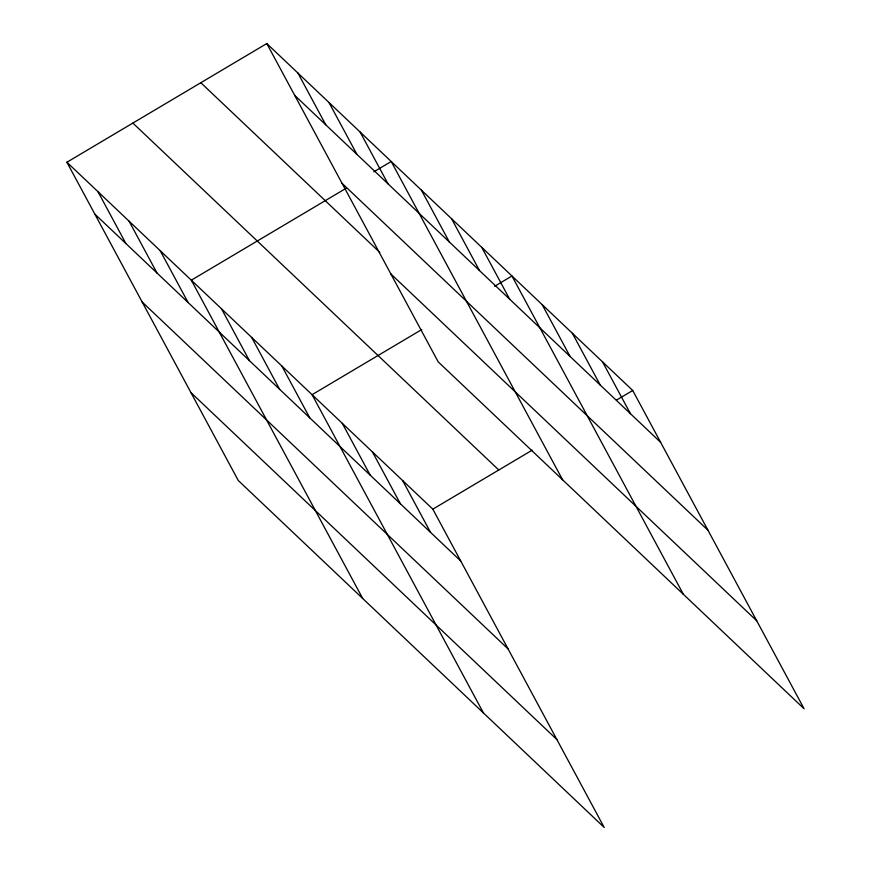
<?xml version="1.0" encoding="UTF-8"?>
<svg xmlns="http://www.w3.org/2000/svg" width="871" height="871" viewBox="0 0 871 871"><rect width="100%" height="100%" fill="white"/><g stroke="black" fill="none" stroke-linecap="round" stroke-linejoin="round"><path stroke-width="1.31" d="M66.904 162.235L432.822 509.165L604.202 827.45L238.284 480.52L66.904 162.235L266.798 43.55L632.716 390.48L804.096 708.765L438.178 361.835L266.798 43.55M346.081 188.299L191.315 280.19L362.695 598.475M373.855 171.816L391.21 161.505L562.59 479.79M421.814 329.521L312.068 394.683L483.449 712.968M494.608 286.298L511.963 275.987L683.343 594.272M432.822 509.165L532.192 450.165M616.516 400.094L632.716 390.48M294.703 95.374L660.621 442.305M342.053 183.302L707.971 530.232M200.831 82.712L379.778 252.372M390.829 273.908L756.757 620.827M132.871 123.072L498.789 470.002M94.808 214.059L460.726 560.989M142.147 301.997L508.076 648.917M190.934 392.592L556.852 739.523M602.536 361.857L630.441 413.681M572.345 333.234L600.25 385.058M542.154 304.61L570.059 356.435M481.772 247.364L509.677 299.189M451.592 218.752L479.496 270.576M421.401 190.128L449.305 241.953M360.104 132.011L388.009 183.835M328.998 102.528L356.903 154.352M297.904 73.033L325.808 124.858M402.631 480.542L430.535 532.366M372.45 451.918L400.355 503.743M342.259 423.295L370.164 475.12M281.877 366.06L309.782 417.884M251.697 337.436L279.591 389.261M221.506 308.813L249.411 360.638M160.21 250.706L188.114 302.531M129.104 221.212L157.009 273.037M97.998 191.729L125.903 243.553"/></g></svg>
